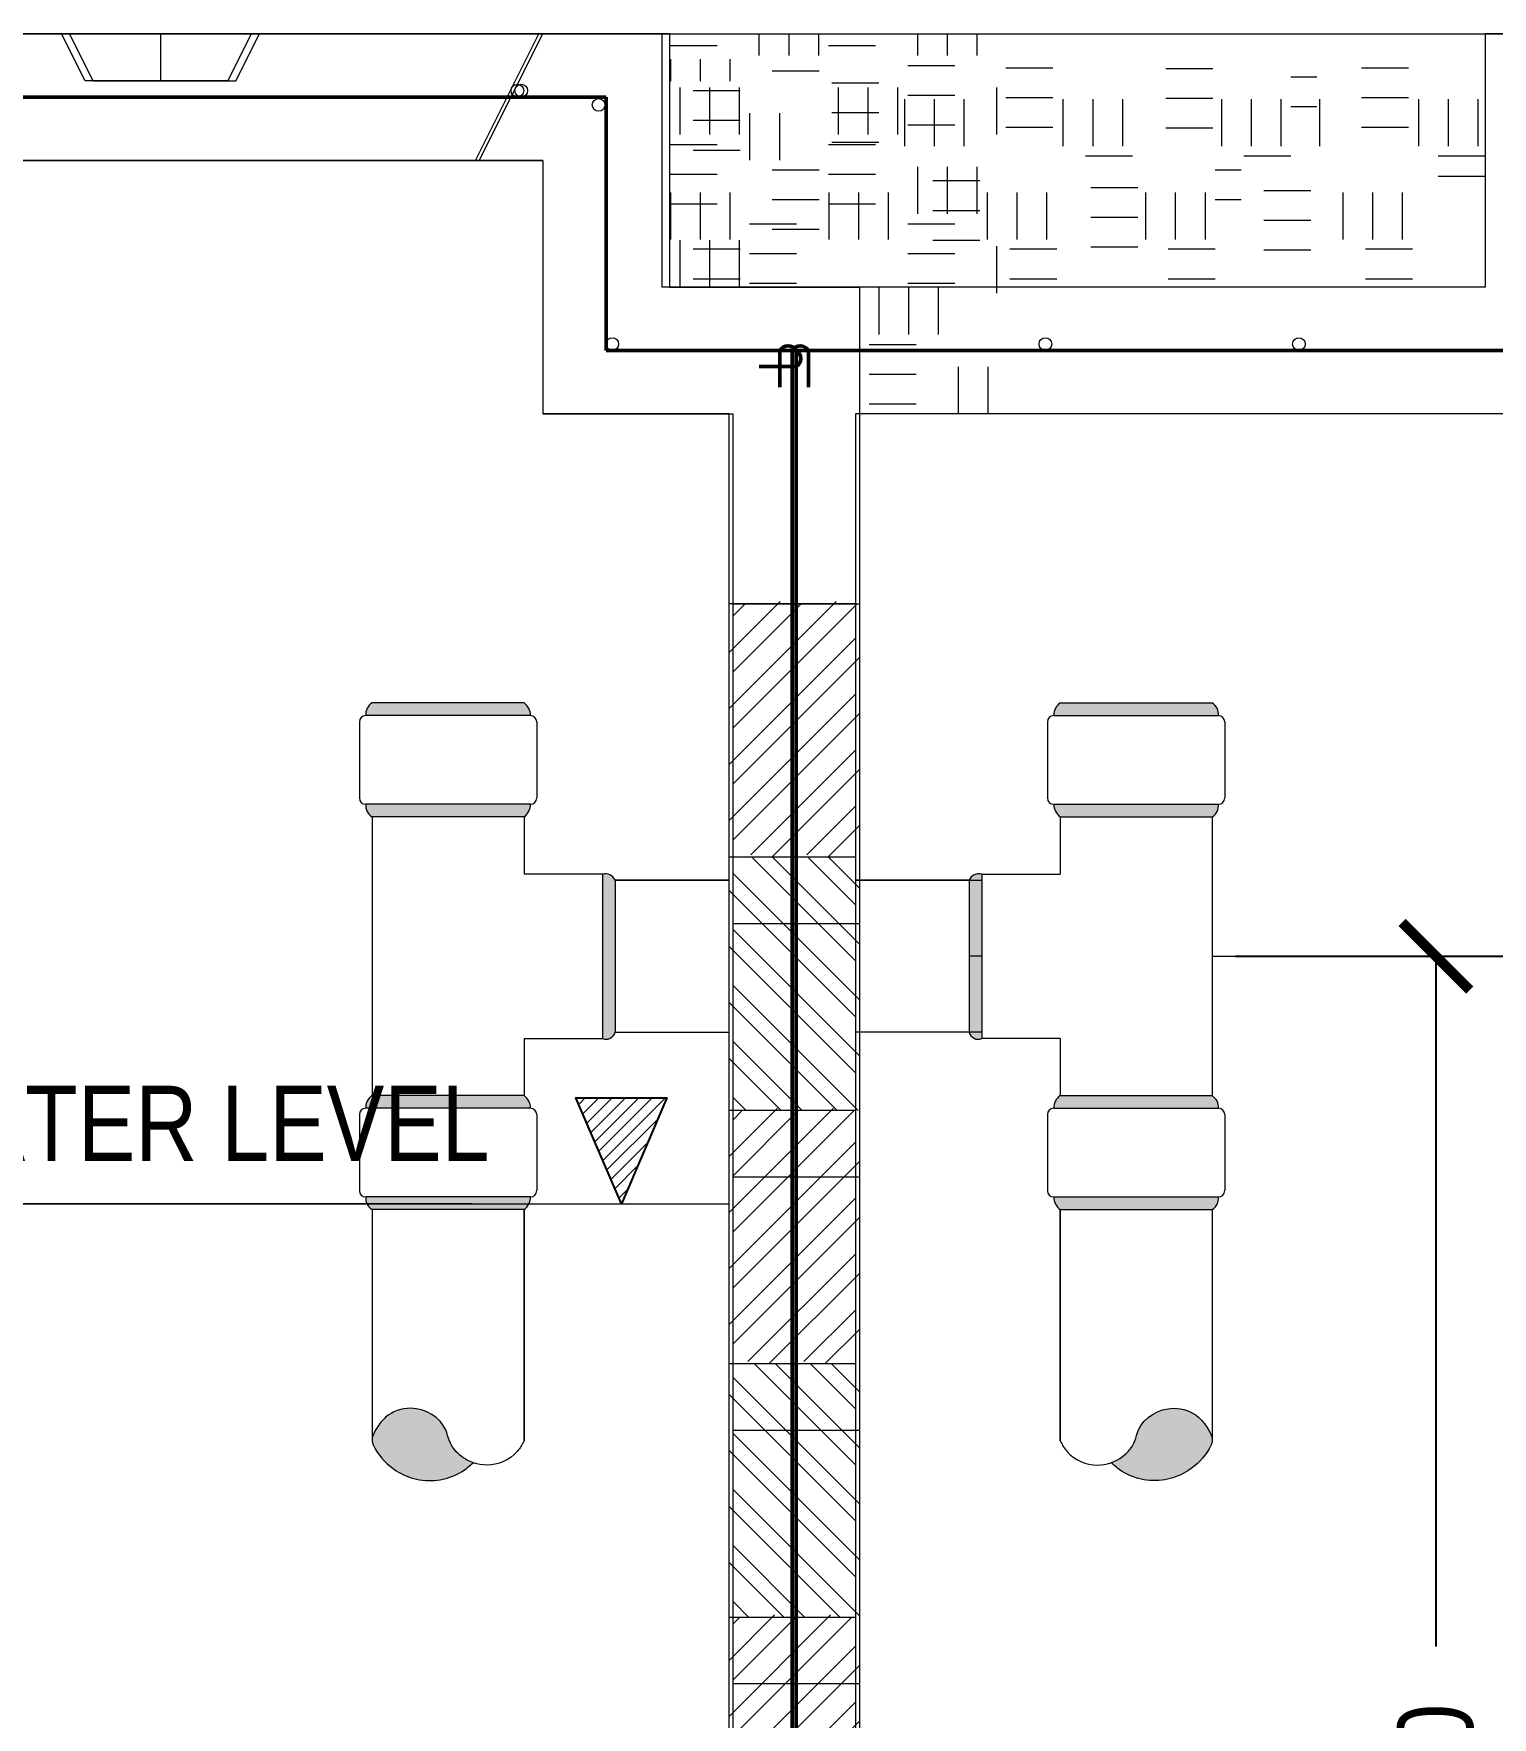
# Model space of a CAD drawing. Header units: inches. Extents: x 7263 to 14962, y 1317 to 2926.
# Drawn here: x 7361.018 to 7364.897, y 1409.476 to 1413.954 of the extents above; entities that cross this region are included whole.
import ezdxf

# ---------------------------------------------------------------- set-up
doc = ezdxf.new("R2010")
doc.units = ezdxf.units.IN
doc.header["$MEASUREMENT"] = 0
doc.linetypes.add('HIDDEN2', pattern=[0.1875, 0.125, -0.0625])
for name, color, linetype, lineweight in [('.13', 251, 'Continuous', 13), ('.20', 250, 'Continuous', 15), ('0.25', 250, 'Continuous', 25), ('label', 114, 'Continuous', 13), ('plumbing', 42, 'Continuous', 15), ('rebar', 33, 'Continuous', 18)]:
    doc.layers.add(name, color=color, linetype=linetype, lineweight=lineweight)
doc.layers.add('Layer6', color=6, linetype='Continuous')
doc.styles.get("Standard").update_dxf_attribs({"font": ''})
doc.styles.get('Standard').set_extended_font_data('Tw Cen MT Condensed')
doc.dimstyles.get("Standard").update_dxf_attribs({"dimtxt": 0.2, "dimasz": 0.18, "dimexe": 0.18, "dimexo": 0.0625, "dimgap": 0.09, "dimtad": 0, "dimzin": 0, "dimdsep": 46, "dimtxsty": 'Standard', "dimblk": 'ARCHTICK', "dimcen": 0.09, "dimclrd": 8, "dimclre": 8, "dimclrt": 2, "dimadec": 0, "dimazin": 0, "dimtfac": 1, "dimtofl": 0, "dimtmove": 0, "dimatfit": 3, "dimfxl": 1, "dimtolj": 1, "dimtzin": 0, "dimarcsym": 0})

# ---------------------------------------------------------------- blocks, each defined once
blk = doc.blocks.new('_ArchTick')
at = {"color": 0, "linetype": 'ByBlock', "const_width": 0.15}
blk.add_lwpolyline([(-0.5, -0.5), (0.5, 0.5)], dxfattribs=at)
blk = doc.blocks.new('*D381')
at = {"layer": 'Defpoints', "color": 0, "transparency": 16777216}
for p in [(7364.152220394017, 1411.500115457238), (7364.747159229061, 1407.077623544974), (7366.236401375403, 1407.077623544974)]:
    blk.add_point(p, dxfattribs=at)
at = {"layer": 'Layer6', "color": 8, "lineweight": -2, "transparency": 16777216}
for p, q in [((7364.214720394017, 1411.500115457238), (7364.927159229062, 1411.500115457238)), ((7364.747159229061, 1411.500115457238), (7364.747159229061, 1409.66458378682)), ((7364.747159229061, 1407.077623544974), (7364.747159229061, 1408.913155215392)), ((7366.173901375403, 1407.077623544974), (7364.567159229061, 1407.077623544974))]:
    blk.add_line(p, q, dxfattribs=at)
at = {"layer": 'Layer6', "color": 8, "lineweight": -2, "transparency": 16777216, "xscale": 0.18, "yscale": 0.18, "zscale": 0.18}
for p, rotation in [((7364.747159229061, 1411.500115457238), 90), ((7364.747159229061, 1407.077623544974), 270)]:
    blk.add_blockref('_ArchTick', p, dxfattribs=dict(at, rotation=rotation))
at = {"layer": 'Layer6', "color": 2, "transparency": 16777216, "insert": (7364.747159229059, 1409.288869501104), "char_height": 0.2, "attachment_point": 5, "rotation": 90}
blk.add_mtext('\\A1;1.60', dxfattribs=at)

msp = doc.modelspace()

# ---------------------------------------------------------------- hatches: boundary and pattern name
at = {"layer": '.13'}
h = msp.add_hatch(dxfattribs=at)
h.set_pattern_fill('ANSI31', color=0, scale=0.2013530797885323, style=0)
h.set_pattern_definition([(45, (7207.202259841742, 2457.440620125012), (-0.01779726601640839, 0.0177972660164084), [])])
h.paths.add_polyline_path([(7362.702098256457, 1411.12337165033), (7362.460474560711, 1411.12337165033), (7362.581286408585, 1410.841477338627)])
at = {"layer": 'label'}
h = msp.add_hatch(dxfattribs=at)
h.set_pattern_fill('ANSI31', color=96, scale=0.842412630895122, style=0)
h.set_pattern_definition([(45, (7387.310246605598, 1405.030567669789), (-0.07445946048289259, 0.07445946048289259), [])])
h.paths.add_polyline_path([(7363.203715904128, 1407.726288088611), (7363.203715904128, 1408.400218193278), (7363.035233377961, 1408.400218193278), (7363.035233377961, 1407.726288088611)])
h.paths.add_polyline_path([(7362.866750851795, 1408.400218193278), (7362.866750851795, 1407.966946919307, -0.04283075805900297), (7362.885542784912, 1407.946651189136), (7362.993876841906, 1407.807448537879), (7362.926957412872, 1407.814767258256), (7362.930125106686, 1407.822627725482), (7362.987590854577, 1407.815525647888), (7362.885542784912, 1407.946651189136, 0.04283075805900297), (7362.866750851795, 1407.966946919307), (7362.866750851795, 1407.726288088611), (7363.035233377961, 1407.726288088611), (7363.035233377961, 1408.400218193278)])
h.paths.add_polyline_path([(7363.035233377961, 1409.748078402767), (7363.035233377961, 1409.074148298022), (7363.203715904128, 1409.074148298022), (7363.203715904128, 1409.748078402767)])
h.paths.add_polyline_path([(7363.035233377961, 1409.074148298022), (7363.035233377961, 1409.748078402767), (7362.866750851795, 1409.748078402767), (7362.866750851795, 1409.074148298022)])
h.paths.add_polyline_path([(7363.035233377961, 1411.095938612178), (7363.035233377961, 1410.422008507433), (7363.203715904128, 1410.422008507433), (7363.203715904128, 1411.095938612178)])
h.paths.add_polyline_path([(7363.035233377961, 1410.422008507433), (7363.035233377961, 1411.095938612178), (7362.866750851795, 1411.095938612178), (7362.866750851795, 1410.422008507433)])
h.paths.add_polyline_path([(7363.203715904128, 1411.769868716844), (7363.203715904128, 1412.443798821589), (7363.035233377961, 1412.443798821589), (7363.035233377961, 1411.769868716844)])
h.paths.add_polyline_path([(7362.866750851795, 1412.443798821589), (7362.866750851795, 1411.769868716844), (7363.035233377961, 1411.769868716844), (7363.035233377961, 1412.443798821589)])
h = msp.add_hatch(dxfattribs=at)
h.set_pattern_fill('ANSI31', color=96, scale=0.842412630895122, style=0)
h.set_pattern_definition([(45, (7383.940596081993, 1405.024237567495), (-0.07445946048289259, 0.07445946048289259), [])])
h.paths.add_polyline_path([(7362.877378418011, 1407.719957986317), (7362.877378418011, 1408.393888091062), (7363.045860944178, 1408.393888091062), (7363.045860944178, 1407.719957986317)])
h.paths.add_polyline_path([(7363.214343470383, 1408.393888091062), (7363.214343470383, 1407.960616817091, 0.04283075805900297), (7363.195551537227, 1407.940321086842), (7363.087217480272, 1407.801118435585), (7363.154136909306, 1407.808437156117), (7363.150969215453, 1407.816297623188), (7363.0935034676, 1407.809195545671), (7363.195551537227, 1407.940321086842, -0.04283075805900297), (7363.214343470383, 1407.960616817091), (7363.214343470383, 1407.719957986317), (7363.045860944178, 1407.719957986317), (7363.045860944178, 1408.393888091062)])
h.paths.add_polyline_path([(7363.045860944178, 1409.741748300473), (7363.045860944178, 1409.067818195806), (7362.877378418011, 1409.067818195806), (7362.877378418011, 1409.741748300473)])
h.paths.add_polyline_path([(7363.045860944178, 1409.067818195806), (7363.045860944178, 1409.741748300473), (7363.214343470383, 1409.741748300473), (7363.214343470383, 1409.067818195806)])
h.paths.add_polyline_path([(7363.045860944178, 1411.089608509884), (7363.045860944178, 1410.415678405139), (7362.877378418011, 1410.415678405139), (7362.877378418011, 1411.089608509884)])
h.paths.add_polyline_path([(7363.045860944178, 1410.415678405139), (7363.045860944178, 1411.089608509884), (7363.214343470383, 1411.089608509884), (7363.214343470383, 1410.415678405139)])
h.paths.add_polyline_path([(7362.877378418011, 1411.763538614628), (7362.877378418011, 1412.437468719372), (7363.045860944178, 1412.437468719372), (7363.045860944178, 1411.763538614628)])
h.paths.add_polyline_path([(7363.214343470383, 1412.437468719372), (7363.214343470383, 1411.763538614628), (7363.045860944178, 1411.763538614628), (7363.045860944178, 1412.437468719372)])
h = msp.add_hatch(dxfattribs=at)
h.set_pattern_fill('ANSI31', color=96, scale=0.842412630895122, angle=90, style=0)
h.set_pattern_definition([(135, (7387.310246605598, 1405.698167672162), (-0.0744594604828926, -0.07445946048289258), [])])
h.paths.add_polyline_path([(7363.203715904128, 1411.763538614628), (7363.035233377961, 1411.763538614628), (7363.035233377961, 1411.089608509884), (7363.203715904128, 1411.089608509884)])
h.paths.add_polyline_path([(7363.035233377961, 1411.763538614628), (7362.866750851795, 1411.763538614628), (7362.866750851795, 1411.089608509884), (7363.035233377961, 1411.089608509884)])
h.paths.add_polyline_path([(7363.203715904128, 1410.415678405139), (7363.035233377961, 1410.415678405139), (7363.035233377961, 1409.741748300473), (7363.203715904128, 1409.741748300473)])
h.paths.add_polyline_path([(7363.035233377961, 1410.415678405139), (7362.866750851795, 1410.415678405139), (7362.866750851795, 1409.741748300473), (7363.035233377961, 1409.741748300473)])
h.paths.add_polyline_path([(7363.035233377961, 1408.393888091062), (7363.035233377961, 1409.067818195806), (7362.866750851795, 1409.067818195806), (7362.866750851795, 1408.393888091062)])
h.paths.add_polyline_path([(7363.035233377961, 1409.067818195806), (7363.035233377961, 1408.393888091062), (7363.203715904128, 1408.393888091062), (7363.203715904128, 1409.067818195806)])
h.paths.add_polyline_path([(7363.203715904128, 1407.046027881573), (7363.203715904128, 1407.719957986317), (7363.035233377961, 1407.719957986317), (7363.035233377961, 1407.046027881573)])
h.paths.add_polyline_path([(7363.035233377961, 1407.046027881573), (7363.035233377961, 1407.719957986317), (7362.866750851795, 1407.719957986317), (7362.866750851795, 1407.046027881573)])
h = msp.add_hatch(dxfattribs=at)
h.set_pattern_fill('ANSI31', color=96, scale=0.842412630895122, angle=90, style=0)
h.set_pattern_definition([(135, (7383.940596081993, 1405.698167672162), (-0.0744594604828926, -0.07445946048289258), [])])
h.paths.add_polyline_path([(7362.877378418011, 1411.763538614628), (7363.045860944178, 1411.763538614628), (7363.045860944178, 1411.089608509884), (7362.877378418011, 1411.089608509884)])
h.paths.add_polyline_path([(7363.045860944178, 1411.763538614628), (7363.214343470383, 1411.763538614628), (7363.214343470383, 1411.089608509884), (7363.045860944178, 1411.089608509884)])
h.paths.add_polyline_path([(7362.877378418011, 1410.415678405139), (7363.045860944178, 1410.415678405139), (7363.045860944178, 1409.741748300473), (7362.877378418011, 1409.741748300473)])
h.paths.add_polyline_path([(7363.045860944178, 1410.415678405139), (7363.214343470383, 1410.415678405139), (7363.214343470383, 1409.741748300473), (7363.045860944178, 1409.741748300473)])
h.paths.add_polyline_path([(7363.045860944178, 1408.393888091062), (7363.045860944178, 1409.067818195806), (7363.214343470383, 1409.067818195806), (7363.214343470383, 1408.393888091062)])
h.paths.add_polyline_path([(7363.045860944178, 1409.067818195806), (7363.045860944178, 1408.393888091062), (7362.877378418011, 1408.393888091062), (7362.877378418011, 1409.067818195806)])
h.paths.add_polyline_path([(7362.877378418011, 1407.046027881573), (7362.877378418011, 1407.719957986317), (7363.045860944178, 1407.719957986317), (7363.045860944178, 1407.046027881573)])
h.paths.add_polyline_path([(7363.045860944178, 1407.046027881573), (7363.045860944178, 1407.719957986317), (7363.214343470383, 1407.719957986317), (7363.214343470383, 1407.046027881573)])
at = {"layer": 'plumbing'}
h = msp.add_hatch(color=33, dxfattribs=at)
h.set_gradient(color1=(201, 147, 54), one_color=1, tint=1, name='INVSPHERICAL')
edge = h.paths.add_edge_path()
edge.add_line((7362.339452677345, 1412.140349056741), (7361.901398109288, 1412.140349056741))
edge.add_arc((7361.93839925894, 1412.142908797691), 0.03708958547131003, 122.9124786473073, 183.9574189985479, ccw=False)
edge.add_line((7361.918246361909, 1412.174045561982), (7362.322604424725, 1412.174045561982))
edge.add_arc((7362.299498935363, 1412.141432501545), 0.03996842944925906, -1.553336436624022, 54.68343878873998, ccw=False)
h = msp.add_hatch(color=33, dxfattribs=at)
h.set_gradient(color1=(201, 147, 54), one_color=1, tint=1, name='INVSPHERICAL')
edge = h.paths.add_edge_path()
edge.add_line((7363.731014078578, 1412.140349056741), (7364.169068646673, 1412.140349056741))
edge.add_arc((7364.132067497021, 1412.142908797691), 0.03708958547131003, 356.0425810014514, 417.0875213526926)
edge.add_line((7364.152220394013, 1412.174045561982), (7363.747862331236, 1412.174045561982))
edge.add_arc((7363.770967820598, 1412.141432501545), 0.03996842944925906, 125.31656121126, 181.553336436624)
h = msp.add_hatch(color=33, dxfattribs=at)
h.set_gradient(color1=(201, 147, 54), one_color=1, tint=1, name='INVSPHERICAL')
edge = h.paths.add_edge_path()
edge.add_line((7362.322604424725, 1411.87077701489), (7361.918246361909, 1411.87077701489))
edge.add_arc((7361.937661125497, 1411.90154471242), 0.03638109757184921, 175.3824893820561, 237.7476129727084, ccw=False)
edge.add_line((7361.901398109288, 1411.904473520053), (7362.339452677345, 1411.904473520053))
edge.add_arc((7362.296530202979, 1411.904874441538), 0.04292434676044028, 307.4050587120973, 359.4648389364043, ccw=False)
h = msp.add_hatch(color=33, dxfattribs=at)
h.set_gradient(color1=(201, 147, 54), one_color=1, tint=1, name='INVSPHERICAL')
edge = h.paths.add_edge_path()
edge.add_line((7363.747862331236, 1411.87077701489), (7364.152220394013, 1411.87077701489))
edge.add_arc((7364.132805630426, 1411.90154471242), 0.03638109757184921, 302.2523870272913, 364.6175106179439)
edge.add_line((7364.169068646673, 1411.904473520053), (7363.731014078578, 1411.904473520053))
edge.add_arc((7363.773936552982, 1411.904874441538), 0.04292434676044028, 180.5351610635949, 232.5949412879025)
h = msp.add_hatch(color=33, dxfattribs=at)
h.set_gradient(color1=(201, 147, 54), one_color=1, tint=1, name='INVSPHERICAL')
edge = h.paths.add_edge_path()
edge.add_line((7362.530752165376, 1411.71858303778), (7362.530752165376, 1411.281107839754))
edge.add_arc((7362.540324259372, 1411.304091456438), 0.02489722108702857, 247.3895092747445, 345.6870766448927)
edge.add_line((7362.56444867054, 1411.297936425869), (7362.56444867054, 1411.702294488684))
edge.add_arc((7362.538419984143, 1411.69144698358), 0.02819859725244245, 22.62402708199466, 105.7786687192491)
h = msp.add_hatch(color=33, dxfattribs=at)
h.set_gradient(color1=(201, 147, 54), one_color=1, tint=1, name='INVSPHERICAL')
edge = h.paths.add_edge_path()
edge.add_line((7363.539714590624, 1411.71858303778), (7363.539714590624, 1411.281107839754))
edge.add_arc((7363.530142496589, 1411.304091456438), 0.02489722108702857, 194.3129233551199, 292.6104907252544, ccw=False)
edge.add_line((7363.506018085344, 1411.297936425869), (7363.506018085344, 1411.702294488684))
edge.add_arc((7363.532046771819, 1411.69144698358), 0.02819859725244245, 74.22133128075097, 157.3759729180053, ccw=False)
h = msp.add_hatch(color=33, dxfattribs=at)
h.set_gradient(color1=(201, 147, 54), one_color=1, tint=1, name='INVSPHERICAL')
edge = h.paths.add_edge_path()
edge.add_line((7362.322604424725, 1411.129453899663), (7361.918246361909, 1411.129453899663))
edge.add_arc((7361.93839925894, 1411.098317135372), 0.03708958547131003, 122.9124786473073, 183.9574189985478)
edge.add_line((7361.901398109288, 1411.0957573945), (7362.339452677345, 1411.0957573945))
edge.add_arc((7362.299498935363, 1411.096840839226), 0.03996842944925906, 358.446663563376, 414.68343878874)
h = msp.add_hatch(color=33, dxfattribs=at)
h.set_gradient(color1=(201, 147, 54), one_color=1, tint=1, name='INVSPHERICAL')
edge = h.paths.add_edge_path()
edge.add_line((7363.747862331236, 1411.129453899663), (7364.152220394013, 1411.129453899663))
edge.add_arc((7364.132067497021, 1411.098317135372), 0.03708958547131003, -3.9574189985486896, 57.087521352692704, ccw=False)
edge.add_line((7364.169068646673, 1411.0957573945), (7363.731014078578, 1411.0957573945))
edge.add_arc((7363.770967820598, 1411.096840839226), 0.03996842944925906, 125.31656121126, 181.553336436624, ccw=False)
h = msp.add_hatch(color=33, dxfattribs=at)
h.set_gradient(color1=(201, 147, 54), one_color=1, tint=1, name='INVSPHERICAL')
edge = h.paths.add_edge_path()
edge.add_line((7362.322604424725, 1410.826185352571), (7361.918246361909, 1410.826185352571))
edge.add_arc((7361.937661125497, 1410.856953050102), 0.03638109757184921, 175.3824893820561, 237.7476129727084, ccw=False)
edge.add_line((7361.901398109288, 1410.859881857735), (7362.339452677345, 1410.859881857735))
edge.add_arc((7362.296530202979, 1410.86028277922), 0.04292434676044028, 307.4050587120973, 359.4648389364043, ccw=False)
h = msp.add_hatch(color=33, dxfattribs=at)
h.set_gradient(color1=(201, 147, 54), one_color=1, tint=1, name='INVSPHERICAL')
edge = h.paths.add_edge_path()
edge.add_line((7363.747862331236, 1410.826185352571), (7364.152220394013, 1410.826185352571))
edge.add_arc((7364.132805630426, 1410.856953050102), 0.03638109757184921, 302.2523870272913, 364.6175106179439)
edge.add_line((7364.169068646673, 1410.859881857735), (7363.731014078578, 1410.859881857735))
edge.add_arc((7363.773936552982, 1410.86028277922), 0.04292434676044028, 180.5351610635949, 232.5949412879025)
h = msp.add_hatch(color=33, dxfattribs=at)
h.set_gradient(color1=(201, 147, 54), one_color=1, tint=1, name='INVSPHERICAL')
h.paths.add_polyline_path([(7362.187106849176, 1410.153034997807), (7362.17977085979, 1410.146716966696), (7362.172466537661, 1410.140653597904), (7362.164953382935, 1410.134865152664), (7362.157126990513, 1410.129489082392), (7362.148914250717, 1410.124634807943), (7362.140341552845, 1410.120322628582), (7362.131455016301, 1410.116555171645), (7362.122300760255, 1410.113335064781), (7362.112924904036, 1410.110664935098), (7362.103373566853, 1410.108547410243), (7362.093692867995, 1410.106985117789), (7362.083928926671, 1410.10598068484), (7362.074127862208, 1410.105536739045), (7362.064335793778, 1410.105655907822), (7362.054598840747, 1410.106340818509), (7362.044963122324, 1410.107594098599), (7362.035474744371, 1410.109418363868), (7362.026171946837, 1410.111809332791), (7362.017071857017, 1410.114744211949), (7362.008188096901, 1410.118197134399), (7361.999534288399, 1410.122142232813), (7361.991124053618, 1410.126553640249), (7361.982971014433, 1410.131405489688), (7361.975089854577, 1410.136675253912), (7361.967500262173, 1410.142356149401), (7361.960223398848, 1410.148446027359), (7361.953280426229, 1410.154942739458), (7361.946692506062, 1410.16184413776), (7361.940480800013, 1410.169148073779), (7361.934666469788, 1410.176852399342), (7361.929270677052, 1410.184954966433), (7361.924324772686, 1410.193452353836), (7361.920296735225, 1410.202286591845), (7361.918109390901, 1410.211929618084), (7361.918246361909, 1410.215600044015), (7361.919758086537, 1410.223480708989), (7361.922803686754, 1410.231274842687), (7361.926879041069, 1410.238893332362), (7361.931480223679, 1410.246247082419), (7361.936246099472, 1410.253259671633), (7361.941210319344, 1410.259889720798), (7361.946474191283, 1410.266101855954), (7361.952139023437, 1410.271860703142), (7361.9582992464, 1410.277131085764), (7361.964961575555, 1410.28188034358), (7361.97207221569, 1410.286077552179), (7361.97957617147, 1410.289691821841), (7361.987418447521, 1410.292692262616), (7361.995544048354, 1410.295047984628), (7362.003897978708, 1410.296728098081), (7362.012425243172, 1410.297701712867), (7362.021070846335, 1410.297937939501), (7362.029776944175, 1410.297416619815), (7362.038474635083, 1410.296159254091), (7362.047092334966, 1410.294197448), (7362.055558459928, 1410.291562807683), (7362.06380142572, 1410.288286938889), (7362.071749648445, 1410.284401447759), (7362.079331543934, 1410.279937940043), (7362.086475528095, 1410.274928021802), (7362.093110016991, 1410.269403298943), (7362.099163426491, 1410.263395377449), (7362.104564172543, 1410.256935863149), (7362.109240671093, 1410.250056362104), (7362.113121338089, 1410.242788480221), (7362.116161974707, 1410.235171279729), (7362.118621941207, 1410.227326474322), (7362.120949638986, 1410.21942724871), (7362.123596327978, 1410.211647566034), (7362.126937276041, 1410.20414035629), (7362.131002886432, 1410.196963098069), (7362.135725783084, 1410.190146206582), (7362.141038583492, 1410.183720095563), (7362.146873904991, 1410.177715178205), (7362.153164365229, 1410.172161868089), (7362.159843396257, 1410.167090384769), (7362.166860600058, 1410.162527097558), (7362.174180439535, 1410.158494837441), (7362.181767929711, 1410.155016303697)])
h = msp.add_hatch(color=33, dxfattribs=at)
h.set_gradient(color1=(201, 147, 54), one_color=1, tint=1, name='INVSPHERICAL')
h.paths.add_polyline_path([(7363.883359906746, 1410.153034997807), (7363.890695896211, 1410.146716966696), (7363.898000218262, 1410.140653597904), (7363.905513373026, 1410.134865152664), (7363.91333976541, 1410.129489082392), (7363.921552505283, 1410.124634807943), (7363.930125203078, 1410.120322628582), (7363.939011739662, 1410.116555171645), (7363.948165995667, 1410.113335064781), (7363.957541851887, 1410.110664935098), (7363.96709318907, 1410.108547410243), (7363.976773887928, 1410.106985117789), (7363.986537829252, 1410.10598068484), (7363.996338893715, 1410.105536739045), (7364.006130962145, 1410.105655907822), (7364.015867915137, 1410.106340818509), (7364.025503633638, 1410.107594098599), (7364.034992011552, 1410.109418363868), (7364.044294809124, 1410.111809332791), (7364.053394898944, 1410.114744211949), (7364.062278659099, 1410.118197134399), (7364.070932467524, 1410.122142232813), (7364.079342702304, 1410.126553640249), (7364.08749574149, 1410.131405489688), (7364.095376901384, 1410.136675253912), (7364.10296649375, 1410.142356149401), (7364.110243357075, 1410.148446027359), (7364.117186329655, 1410.154942739458), (7364.123774249861, 1410.16184413776), (7364.129985955909, 1410.169148073779), (7364.135800286174, 1410.176852399342), (7364.141196078909, 1410.184954966433), (7364.146141983236, 1410.193452353836), (7364.150170020698, 1410.202286591845), (7364.15235736506, 1410.211929618084), (7364.152220394013, 1410.215600044015), (7364.150708669464, 1410.223480708989), (7364.147663069207, 1410.231274842687), (7364.143587714892, 1410.238893332362), (7364.138986532283, 1410.246247082419), (7364.134220656451, 1410.253259671633), (7364.129256436618, 1410.259889720798), (7364.123992564678, 1410.266101855954), (7364.118327732525, 1410.271860703142), (7364.112167509561, 1410.277131085764), (7364.105505180407, 1410.28188034358), (7364.098394540233, 1410.286077552179), (7364.090890584453, 1410.289691821841), (7364.083048308479, 1410.292692262616), (7364.074922707608, 1410.295047984628), (7364.066568777214, 1410.296728098081), (7364.05804151275, 1410.297701712867), (7364.049395909627, 1410.297937939501), (7364.040689811787, 1410.297416619815), (7364.031992120879, 1410.296159254091), (7364.023374420956, 1410.294197448), (7364.014908296034, 1410.291562807683), (7364.006665330203, 1410.288286938889), (7363.998717107516, 1410.284401447759), (7363.991135212066, 1410.279937940043), (7363.983991227828, 1410.274928021802), (7363.977356738971, 1410.269403298943), (7363.971303329432, 1410.263395377449), (7363.96590258338, 1410.256935863149), (7363.96122608483, 1410.250056362104), (7363.957345417873, 1410.242788480221), (7363.954304781255, 1410.235171279729), (7363.951844814716, 1410.227326474322), (7363.949517116937, 1410.21942724871), (7363.946870427983, 1410.211647566034), (7363.94352947992, 1410.20414035629), (7363.939463869452, 1410.196963098069), (7363.934740972838, 1410.190146206582), (7363.929428172509, 1410.183720095563), (7363.923592850932, 1410.177715178205), (7363.917302390732, 1410.172161868089), (7363.910623359743, 1410.167090384769), (7363.903606155904, 1410.162527097558), (7363.896286316427, 1410.158494837441), (7363.888698826211, 1410.155016303697)])

# ---------------------------------------------------------------- linework, layer by layer
at = {"layer": '.20', "color": 0}
msp.add_line((7362.460474560711, 1411.12337165033), (7362.702098256457, 1411.12337165033), dxfattribs=at)
at = {"layer": '0.25', "color": 0}
msp.add_lwpolyline([(7362.581286408585, 1410.841477338627), (7362.460474560711, 1411.12337165033), (7362.702098256457, 1411.12337165033), (7362.581286408585, 1410.841477338627)], dxfattribs=at)
at = {"layer": 'label', "color": 40}
for p, q in [((7361.155229094805, 1413.82809435306), (7361.092370543763, 1413.953811455066)), ((7361.176484227313, 1413.82809435306), (7361.113625676271, 1413.953811455066)), ((7361.355721899286, 1413.953811455066), (7361.355721899286, 1413.82809435306)), ((7361.355721899286, 1413.953811455066), (7361.355721899286, 1413.82809435306)), ((7361.534959571259, 1413.82809435306), (7361.597818122301, 1413.953811455066)), ((7361.556214703768, 1413.82809435306), (7361.61907325481, 1413.953811455066)), ((7362.192820747012, 1413.616846402733), (7362.361303273217, 1413.953811455066)), ((7362.203448313305, 1413.616846402733), (7362.371930839472, 1413.953811455066)), ((7361.534959571259, 1413.82809435306), (7361.155229094805, 1413.82809435306)), ((7361.176484227313, 1413.82809435306), (7361.556214703768, 1413.82809435306))]:
    msp.add_line(p, q, dxfattribs=at)
at = {"layer": 'label', "color": 44, "linetype": 'HIDDEN2'}
for p, q in [((7362.948051667944, 1413.895857362401), (7362.948051667944, 1413.953811455066)), ((7363.027027852074, 1413.895857362401), (7363.027027852074, 1413.953811455066)), ((7363.106004036204, 1413.895857362401), (7363.106004036204, 1413.953811455066)), ((7363.369257983381, 1413.895857362401), (7363.369257983381, 1413.953811455066)), ((7363.44823416751, 1413.895857362401), (7363.44823416751, 1413.953811455066)), ((7363.527210351679, 1413.895857362401), (7363.527210351679, 1413.953811455066)), ((7362.711123115478, 1413.922182757111), (7362.921726273235, 1413.922182757111)), ((7362.737448510226, 1413.685254204644), (7362.737448510226, 1413.895857362401)), ((7362.816424694356, 1413.685254204644), (7362.816424694356, 1413.895857362401)), ((7362.895400878486, 1413.685254204644), (7362.895400878486, 1413.895857362401)), ((7363.132329430914, 1413.922182757111), (7363.342932588671, 1413.922182757111)), ((7363.158654825663, 1413.685254204644), (7363.158654825663, 1413.895857362401)), ((7363.237631009792, 1413.685254204644), (7363.237631009792, 1413.895857362401)), ((7363.31660719396, 1413.685254204644), (7363.31660719396, 1413.895857362401)), ((7363.579861141098, 1413.685254204644), (7363.579861141098, 1413.895857362401)), ((7362.712616062236, 1413.827793612857), (7362.712616062236, 1413.885747705523)), ((7362.791592246443, 1413.827793612857), (7362.791592246443, 1413.885747705523)), ((7362.870568430572, 1413.827793612857), (7362.870568430572, 1413.885747705523)), ((7363.107496983039, 1413.854119007567), (7362.896893825282, 1413.854119007567)), ((7363.335202615803, 1413.654218792774), (7363.335202615803, 1413.864821950531)), ((7363.342932588671, 1413.869531967691), (7363.553535746389, 1413.869531967691)), ((7363.414178799932, 1413.654218792774), (7363.414178799932, 1413.864821950531)), ((7363.493154984062, 1413.654218792774), (7363.493154984062, 1413.864821950531)), ((7363.728448391559, 1413.862149834725), (7363.517845233841, 1413.862149834725)), ((7363.7564089312, 1413.654218792774), (7363.7564089312, 1413.864821950531)), ((7363.835385115368, 1413.654218792774), (7363.835385115368, 1413.864821950531)), ((7363.914361299537, 1413.654218792774), (7363.914361299537, 1413.864821950531)), ((7364.154217856953, 1413.860132599031), (7363.943614699235, 1413.860132599031)), ((7364.177615246675, 1413.654218792774), (7364.177615246675, 1413.864821950531)), ((7364.256591430843, 1413.654218792774), (7364.256591430843, 1413.864821950531)), ((7364.335567614973, 1413.654218792774), (7364.335567614973, 1413.864821950531)), ((7364.438790049964, 1413.654218792774), (7364.438790049964, 1413.864821950531)), ((7364.6740834575, 1413.862149834725), (7364.463480299743, 1413.862149834725)), ((7364.702043997102, 1413.654218792774), (7364.702043997102, 1413.864821950531)), ((7364.781020181232, 1413.654218792774), (7364.781020181232, 1413.864821950531)), ((7364.8599963654, 1413.654218792774), (7364.8599963654, 1413.864821950531)), ((7362.923219219992, 1413.617190455101), (7362.923219219992, 1413.827793612857)), ((7363.00219540416, 1413.617190455101), (7363.00219540416, 1413.827793612857)), ((7363.26551691553, 1413.822124238994), (7363.054913757813, 1413.822124238994)), ((7364.430651661374, 1413.838496555821), (7364.361893009683, 1413.838496555821)), ((7362.896893825282, 1413.801468218147), (7362.688517891236, 1413.801468218147)), ((7363.342932588671, 1413.790555783562), (7363.553535746389, 1413.790555783562)), ((7363.728448391559, 1413.783173650517), (7363.517845233841, 1413.783173650517)), ((7364.154217856953, 1413.781156414901), (7363.943614699235, 1413.781156414901)), ((7364.6740834575, 1413.783173650517), (7364.463480299743, 1413.783173650517)), ((7362.896893825282, 1413.722492034018), (7362.688517891236, 1413.722492034018)), ((7363.26551691553, 1413.743148054864), (7363.054913757813, 1413.743148054864)), ((7364.430651661374, 1413.759520371691), (7364.361893009683, 1413.759520371691)), ((7363.342932588671, 1413.711579599354), (7363.553535746389, 1413.711579599354)), ((7363.369257983381, 1413.474651046965), (7363.369257983381, 1413.685254204644)), ((7363.44823416751, 1413.474651046965), (7363.44823416751, 1413.685254204644)), ((7363.728448391559, 1413.704197466388), (7363.517845233841, 1413.704197466388)), ((7363.527210351679, 1413.474651046965), (7363.527210351679, 1413.685254204644)), ((7364.154217856953, 1413.702180230771), (7363.943614699235, 1413.702180230771)), ((7364.6740834575, 1413.704197466388), (7364.463480299743, 1413.704197466388)), ((7362.896893825282, 1413.64351584981), (7362.688517891236, 1413.64351584981)), ((7362.711123115478, 1413.658928810012), (7362.921726273235, 1413.658928810012)), ((7363.26551691553, 1413.664171870734), (7363.054913757813, 1413.664171870734)), ((7363.132329430914, 1413.658928810012), (7363.342932588671, 1413.658928810012)), ((7363.940686694246, 1413.627893398064), (7363.730083536489, 1413.627893398064)), ((7364.361893009683, 1413.627893398064), (7364.151289851965, 1413.627893398064)), ((7364.877913599696, 1413.627893398064), (7364.675718602391, 1413.627893398064)), ((7362.712616062236, 1413.406587297421), (7362.712616062236, 1413.617190455101)), ((7362.791592246443, 1413.406587297421), (7362.791592246443, 1413.617190455101)), ((7362.870568430572, 1413.406587297421), (7362.870568430572, 1413.617190455101)), ((7363.107496983039, 1413.590865060468), (7362.896893825282, 1413.590865060468)), ((7363.13382237771, 1413.406587297421), (7363.13382237771, 1413.617190455101)), ((7363.212798561879, 1413.406587297421), (7363.212798561879, 1413.617190455101)), ((7363.291774746009, 1413.406587297421), (7363.291774746009, 1413.617190455101)), ((7363.555028693147, 1413.406587297421), (7363.555028693147, 1413.617190455101)), ((7363.634004877315, 1413.406587297421), (7363.634004877315, 1413.617190455101)), ((7363.712981061483, 1413.406587297421), (7363.712981061483, 1413.617190455101)), ((7363.976235008582, 1413.406587297421), (7363.976235008582, 1413.617190455101)), ((7364.055211192751, 1413.406587297421), (7364.055211192751, 1413.617190455101)), ((7364.13418737692, 1413.406587297421), (7364.13418737692, 1413.617190455101)), ((7364.22927142336, 1413.590865060468), (7364.160512771629, 1413.590865060468)), ((7364.500663759087, 1413.406587297421), (7364.500663759087, 1413.617190455101)), ((7364.579639943256, 1413.406587297421), (7364.579639943256, 1413.617190455101)), ((7364.658616127385, 1413.406587297421), (7364.658616127385, 1413.617190455101)), ((7362.711123115478, 1413.579952625805), (7362.921726273235, 1413.579952625805)), ((7363.132329430914, 1413.579952625805), (7363.342932588671, 1413.579952625805)), ((7363.534444847588, 1413.562029525574), (7363.323841689869, 1413.562029525574)), ((7363.954310937025, 1413.543862601678), (7363.743707779307, 1413.543862601678)), ((7364.877913599696, 1413.573574208824), (7364.68831823341, 1413.573574208824)), ((7362.711123115478, 1413.500976441597), (7362.921726273235, 1413.500976441597)), ((7363.107496983039, 1413.511888876261), (7362.896893825282, 1413.511888876261)), ((7363.132329430914, 1413.500976441597), (7363.342932588671, 1413.500976441597)), ((7364.22927142336, 1413.511888876261), (7364.160512771629, 1413.511888876261)), ((7364.414587611427, 1413.535588783381), (7364.203984453748, 1413.535588783381)), ((7362.737448510226, 1413.2798813504), (7362.737448510226, 1413.474651046965)), ((7362.816424694356, 1413.2798813504), (7362.816424694356, 1413.474651046965)), ((7362.895400878486, 1413.2798813504), (7362.895400878486, 1413.474651046965)), ((7362.921726273235, 1413.448325652255), (7363.132329430914, 1413.448325652255)), ((7363.534444847588, 1413.483053341444), (7363.323841689869, 1413.483053341444)), ((7363.342932588671, 1413.448325652255), (7363.553535746389, 1413.448325652255)), ((7363.579861141098, 1413.264047889208), (7363.579861141098, 1413.474651046965)), ((7363.954310937025, 1413.464886417549), (7363.743707779307, 1413.464886417549)), ((7364.414587611427, 1413.456612599251), (7364.203984453748, 1413.456612599251)), ((7363.107496983039, 1413.432912692131), (7362.896893825282, 1413.432912692131)), ((7363.534444847588, 1413.404077157315), (7363.323841689869, 1413.404077157315)), ((7362.896893825282, 1413.380261902711), (7362.688517891236, 1413.380261902711)), ((7362.921726273235, 1413.369349468048), (7363.132329430914, 1413.369349468048)), ((7363.266817654384, 1413.153487107342), (7363.266817654384, 1413.364090265022)), ((7363.342932588671, 1413.369349468048), (7363.553535746389, 1413.369349468048)), ((7363.345793838514, 1413.153487107342), (7363.345793838514, 1413.364090265022)), ((7363.424770022643, 1413.153487107342), (7363.424770022643, 1413.364090265022)), ((7363.739306456155, 1413.380261902711), (7363.528703298475, 1413.380261902711)), ((7363.954310937025, 1413.385910233419), (7363.743707779307, 1413.385910233419)), ((7364.160512771629, 1413.380261902711), (7363.949909613912, 1413.380261902711)), ((7364.414587611427, 1413.377636415122), (7364.203984453748, 1413.377636415122)), ((7364.684941522095, 1413.380261902711), (7364.474338364377, 1413.380261902711)), ((7362.896893825282, 1413.301285718504), (7362.688517891236, 1413.301285718504)), ((7362.921726273235, 1413.290373283918), (7363.132329430914, 1413.290373283918)), ((7363.342932588671, 1413.290373283918), (7363.553535746389, 1413.290373283918)), ((7363.739306456155, 1413.301285718504), (7363.528703298475, 1413.301285718504)), ((7364.160512771629, 1413.301285718504), (7363.949909613912, 1413.301285718504)), ((7364.684941522095, 1413.301285718504), (7364.474338364377, 1413.301285718504)), ((7363.477420812063, 1412.942883949586), (7363.477420812063, 1413.153487107342)), ((7363.556396996192, 1412.942883949586), (7363.556396996192, 1413.153487107342)), ((7363.240492259635, 1413.127161712633), (7363.451095417353, 1413.127161712633)), ((7363.240492259635, 1413.048185528503), (7363.451095417353, 1413.048185528503)), ((7363.240492259635, 1412.969209344373), (7363.451095417353, 1412.969209344373))]:
    msp.add_line(p, q, dxfattribs=at)
at = {"layer": 'plumbing'}
for p, q in [((7360.00254790669, 1413.953811455066), (7362.708895891806, 1413.953811455066)), ((7362.708895891883, 1413.953811455066), (7360.002547906767, 1413.953811455066)), ((7362.708895891883, 1413.953811455066), (7362.371930839472, 1413.953811455066)), ((7362.688517891236, 1413.953811455066), (7364.877913599696, 1413.953811455066)), ((7362.688517891236, 1413.953811455066), (7362.688517891236, 1413.2798813504)), ((7362.708895891806, 1413.953811455066), (7362.708895891806, 1413.2798813504)), ((7364.877913599696, 1413.953811455066), (7364.877913599696, 1413.2798813504)), ((7364.877913599696, 1413.953811455066), (7365.214878652067, 1413.953811455066)), ((7367.58426158485, 1413.953811455066), (7364.877913599696, 1413.953811455066)), ((7360.339512959101, 1413.616846402733), (7362.371930839472, 1413.616846402733)), ((7362.371930839472, 1413.616846402733), (7360.339512959101, 1413.616846402733)), ((7362.371930839472, 1413.616846402733), (7362.371930839472, 1412.942916297989)), ((7362.371930839472, 1413.616846402733), (7362.371930839472, 1412.942916297989)), ((7364.710308205392, 1413.2798813504), (7362.688517891236, 1413.2798813504)), ((7362.708895891806, 1413.2798813504), (7363.214343470383, 1413.2798813504)), ((7364.877913599696, 1413.2798813504), (7362.708895891883, 1413.2798813504)), ((7363.214343470383, 1413.2798813504), (7363.214343470383, 1407.046027881728)), ((7362.371930839472, 1412.942916297989), (7362.877378418011, 1412.942916297989)), ((7362.866750851795, 1412.942916297989), (7362.371930839472, 1412.942916297989)), ((7362.866750851795, 1412.942916297989), (7362.866750851795, 1407.046027881728)), ((7362.877378418011, 1412.942916297989), (7362.877378418011, 1407.046027881728)), ((7365.214878652067, 1412.942916297989), (7363.203715904128, 1412.942916297989)), ((7363.203715904128, 1412.942916297989), (7363.203715904128, 1407.046027881728)), ((7363.203715904128, 1412.437468719527), (7362.866750851795, 1412.437468719527)), ((7362.877378418011, 1412.437468719527), (7363.214343470383, 1412.437468719527)), ((7363.203715904128, 1411.763538614783), (7362.866750851795, 1411.763538614783)), ((7362.877378418011, 1411.587238952997), (7363.214343470383, 1411.587238952997)), ((7363.203715904128, 1411.089608510039), (7362.866750851795, 1411.089608510039)), ((7362.877378418011, 1410.91330884833), (7363.214343470383, 1410.91330884833)), ((7363.203715904128, 1410.415678405295), (7362.866750851795, 1410.415678405295)), ((7362.877378418011, 1410.239378743664), (7363.214343470383, 1410.239378743664)), ((7363.203715904128, 1409.741748300628), (7362.866750851795, 1409.741748300628)), ((7362.877378418011, 1409.565448638919), (7363.214343470383, 1409.565448638919))]:
    msp.add_line(p, q, dxfattribs=at)
at = {"layer": 'plumbing', "color": 31}
for p, q in [((7362.322604424725, 1412.174045561982), (7361.918246361909, 1412.174045561982)), ((7363.747862331236, 1412.174045561982), (7364.152220394013, 1412.174045561982)), ((7361.884549856668, 1412.12350080412), (7361.884549856668, 1411.921321772752)), ((7362.339452677345, 1412.140349056741), (7361.901398109288, 1412.140349056741)), ((7362.356300929966, 1412.12350080412), (7362.356300929966, 1411.921321772752)), ((7363.714165825995, 1412.12350080412), (7363.714165825995, 1411.921321772752)), ((7363.731014078578, 1412.140349056741), (7364.169068646673, 1412.140349056741)), ((7364.185916899293, 1412.12350080412), (7364.185916899293, 1411.921321772752)), ((7362.339452677345, 1411.904473520053), (7361.901398109288, 1411.904473520053)), ((7363.731014078578, 1411.904473520053), (7364.169068646673, 1411.904473520053)), ((7362.322604424725, 1411.87077701489), (7361.918246361909, 1411.87077701489)), ((7363.747862331236, 1411.87077701489), (7364.152220394013, 1411.87077701489)), ((7362.530752165376, 1411.71858303778), (7362.530752165376, 1411.281107839754)), ((7362.56444867054, 1411.702294488684), (7362.56444867054, 1411.297936425869)), ((7363.506018085344, 1411.702294488684), (7363.506018085344, 1411.297936425869)), ((7363.539714590624, 1411.71858303778), (7363.539714590624, 1411.281107839754)), ((7362.322604424725, 1411.129453899663), (7361.918246361909, 1411.129453899663)), ((7363.747862331236, 1411.129453899663), (7364.152220394013, 1411.129453899663)), ((7361.884549856668, 1411.078909141802), (7361.884549856668, 1410.876730110433)), ((7362.339452677345, 1411.0957573945), (7361.901398109288, 1411.0957573945)), ((7362.356300929966, 1411.078909141802), (7362.356300929966, 1410.876730110433)), ((7363.714165825995, 1411.078909141802), (7363.714165825995, 1410.876730110433)), ((7363.731014078578, 1411.0957573945), (7364.169068646673, 1411.0957573945)), ((7364.185916899293, 1411.078909141802), (7364.185916899293, 1410.876730110433)), ((7362.339452677345, 1410.859881857735), (7361.901398109288, 1410.859881857735)), ((7363.731014078578, 1410.859881857735), (7364.169068646673, 1410.859881857735)), ((7362.322604424725, 1410.826185352571), (7361.918246361909, 1410.826185352571)), ((7363.747862331236, 1410.826185352571), (7364.152220394013, 1410.826185352571))]:
    msp.add_line(p, q, dxfattribs=at)
at = {"layer": 'plumbing', "color": 4}
for p, q in [((7361.918246361909, 1411.87077701489), (7361.918246361909, 1411.129453899663)), ((7362.322604424725, 1411.87077701489), (7362.322604424725, 1411.71858303778)), ((7363.747862331236, 1411.87077701489), (7363.747862331236, 1411.71858303778)), ((7364.152220394013, 1411.87077701489), (7364.152220394013, 1411.129453899663)), ((7362.530752165376, 1411.71858303778), (7362.322604424725, 1411.71858303778)), ((7362.866750851795, 1411.702294488684), (7362.56444867054, 1411.702294488684)), ((7362.56444867054, 1411.702294488684), (7362.866750851795, 1411.702294488684)), ((7363.203715904128, 1411.702294488684), (7363.539714590624, 1411.702294488684)), ((7363.203715904128, 1411.702294488684), (7363.506018085344, 1411.702294488684)), ((7363.506018085344, 1411.702294488684), (7363.203715904128, 1411.702294488684)), ((7363.539714590624, 1411.71858303778), (7363.747862331236, 1411.71858303778)), ((7362.56444867054, 1411.297936425869), (7362.866750851795, 1411.297936425869)), ((7363.539714590624, 1411.297936425869), (7363.203715904128, 1411.297936425869)), ((7362.322604424725, 1411.281107839754), (7362.322604424725, 1411.129453899663)), ((7362.322604424725, 1411.281107839754), (7362.530752165376, 1411.281107839754)), ((7363.747862331236, 1411.281107839754), (7363.539714590624, 1411.281107839754)), ((7363.747862331236, 1411.281107839754), (7363.747862331236, 1411.129453899663)), ((7361.918246361909, 1410.826185352571), (7361.918246361909, 1410.211325774138)), ((7362.322604424725, 1410.211325774138), (7362.322604424725, 1410.826185352571)), ((7362.322604424725, 1410.826185352571), (7362.322604424725, 1410.211325774138)), ((7363.747862331236, 1410.211325774138), (7363.747862331236, 1410.826185352571)), ((7363.747862331236, 1410.826185352571), (7363.747862331236, 1410.211325774138)), ((7364.152220394013, 1410.826185352571), (7364.152220394013, 1410.211325774138))]:
    msp.add_line(p, q, dxfattribs=at)
at = {"layer": 'plumbing', "color": 44}
for p, q in [((7363.539714590624, 1411.500115457238), (7363.506018085344, 1411.500115457238)), ((7364.152220394013, 1411.500115457238), (7369.269086846594, 1411.500115457238)), ((7362.184258920662, 1410.841477338627), (7359.844692946778, 1410.841477338627)), ((7360.52718487791, 1410.841477338627), (7362.866750851795, 1410.841477338627))]:
    msp.add_line(p, q, dxfattribs=at)
at = {"layer": 'plumbing', "color": 31}
for centre, radius, start, end in [((7361.93839925894, 1412.142908797691), 0.03708958547131003, 122.9124786473073, 183.9574189985478), ((7362.299498935363, 1412.141432501545), 0.03996842944925906, 358.446663563376, 54.68343878874003), ((7363.770967820598, 1412.141432501545), 0.03996842944925906, 125.31656121126, 181.553336436624), ((7364.132067497021, 1412.142908797691), 0.03708958547131003, 356.0425810014514, 57.08752135269266), ((7361.901398109288, 1412.12350080412), 0.01684825261790244, 90, 180), ((7362.339452677345, 1412.12350080412), 0.01684825261790244, 0, 90), ((7363.731014078578, 1412.12350080412), 0.01684825261790244, 90, 180), ((7364.169068646673, 1412.12350080412), 0.01684825261790244, 0, 90), ((7361.901398109288, 1411.921321772752), 0.01684825261790244, 180, 270), ((7361.937661125497, 1411.90154471242), 0.03638109757184921, 175.3824893820561, 237.7476129727084), ((7362.296530202979, 1411.904874441538), 0.04292434676044028, 307.4050587120973, 359.4648389364043), ((7362.339452677345, 1411.921321772752), 0.01684825261790244, 270, 0), ((7363.731014078578, 1411.921321772752), 0.01684825261790244, 180, 270), ((7363.773936552982, 1411.904874441538), 0.04292434676044028, 180.5351610635949, 232.5949412879025), ((7364.132805630426, 1411.90154471242), 0.03638109757184921, 302.2523870272913, 4.617510617943941), ((7364.169068646673, 1411.921321772752), 0.01684825261790244, 270, 0), ((7362.538419984143, 1411.69144698358), 0.02819859725244245, 22.62402708199466, 105.7786687192491), ((7363.532046771819, 1411.69144698358), 0.02819859725244245, 74.22133128075095, 157.3759729180054), ((7362.540324259372, 1411.304091456438), 0.02489722108702857, 247.3895092747445, 345.6870766448927), ((7363.530142496589, 1411.304091456438), 0.02489722108702857, 194.3129233551199, 292.6104907252544), ((7361.93839925894, 1411.098317135372), 0.03708958547131003, 122.9124786473073, 183.9574189985478), ((7362.299498935363, 1411.096840839226), 0.03996842944925906, 358.446663563376, 54.68343878874003), ((7363.770967820598, 1411.096840839226), 0.03996842944925906, 125.31656121126, 181.553336436624), ((7364.132067497021, 1411.098317135372), 0.03708958547131003, 356.0425810014514, 57.08752135269266), ((7361.901398109288, 1411.078909141802), 0.01684825261790244, 90, 180), ((7362.339452677345, 1411.078909141802), 0.01684825261790244, 0, 90), ((7363.731014078578, 1411.078909141802), 0.01684825261790244, 90, 180), ((7364.169068646673, 1411.078909141802), 0.01684825261790244, 0, 90), ((7361.901398109288, 1410.876730110433), 0.01684825261790244, 180, 270), ((7361.937661125497, 1410.856953050102), 0.03638109757184921, 175.3824893820561, 237.7476129727084), ((7362.296530202979, 1410.86028277922), 0.04292434676044028, 307.4050587120973, 359.4648389364043), ((7362.339452677345, 1410.876730110433), 0.01684825261790244, 270, 0), ((7363.731014078578, 1410.876730110433), 0.01684825261790244, 180, 270), ((7363.773936552982, 1410.86028277922), 0.04292434676044028, 180.5351610635949, 232.5949412879025), ((7364.132805630426, 1410.856953050102), 0.03638109757184921, 302.2523870272913, 4.617510617943941), ((7364.169068646673, 1410.876730110433), 0.01684825261790244, 270, 0)]:
    msp.add_arc(centre, radius, start, end, dxfattribs=at)
for points in [[(7362.322604424725, 1410.211325774061), (7362.304151054799, 1410.182853724356), (7362.223162856862, 1410.146723935628), (7362.156243245832, 1410.169728445679), (7362.123721288961, 1410.211325774061), (7362.114183763058, 1410.240384982913), (7362.020983825416, 1410.297939331285), (7361.954286848134, 1410.273808053088), (7361.930894579095, 1410.24534720859), (7361.918246361871, 1410.211325774061), (7361.926163744004, 1410.190144523915), (7361.982533197673, 1410.13168278369), (7362.036745481209, 1410.10913864835), (7362.157742958843, 1410.129885158438), (7362.186970765448, 1410.152917797536)], [(7363.747862331275, 1410.211325774061), (7363.766315701124, 1410.182853724356), (7363.847303899177, 1410.146723935628), (7363.91422351009, 1410.169728445679), (7363.946745467039, 1410.211325774061), (7363.956282992864, 1410.240384982913), (7364.049482930507, 1410.297939331285), (7364.116179907827, 1410.273808053088), (7364.139572176905, 1410.24534720859), (7364.152220394013, 1410.211325774061), (7364.144303012035, 1410.190144523915), (7364.08793355825, 1410.13168278369), (7364.033721274713, 1410.10913864835), (7363.912723797196, 1410.129885158438), (7363.883495990475, 1410.152917797536)]]:
    msp.add_spline(points, degree=3, dxfattribs=at)
at = {"layer": 'rebar', "color": 11, "linetype": 'Continuous', "lineweight": 50}
for p, q in [((7360.171030432895, 1413.785328928861), (7362.540413365638, 1413.785328928861)), ((7362.540413365678, 1413.785328928861), (7360.171030432934, 1413.785328928861)), ((7362.540413365638, 1413.785328928861), (7362.540413365638, 1413.111398824194)), ((7362.540413365678, 1413.785328928861), (7362.540413365678, 1413.111398824194)), ((7362.540413365638, 1413.111398824194), (7363.045860944178, 1413.111398824194)), ((7365.046396125901, 1413.111398824194), (7362.540413365678, 1413.111398824194)), ((7363.002640250427, 1413.111398824194), (7363.002640250427, 1413.013281859006)), ((7363.035233377961, 1413.111398824194), (7363.035233377961, 1406.709062829395)), ((7363.045860944178, 1413.111398824194), (7363.045860944178, 1406.709062829395)), ((7363.07845407175, 1413.111398824194), (7363.07845407175, 1413.013281859006)), ((7363.045860944178, 1413.068178130483), (7362.947743978989, 1413.068178130483))]:
    msp.add_line(p, q, dxfattribs=at)
at = {"layer": 'rebar', "color": 7}
for centre in [(7362.304687408709, 1413.802357455419), (7362.314835456216, 1413.802357455419), (7362.520727604489, 1413.764479615584), (7362.520727604567, 1413.764479615584), (7362.556966607011, 1413.128427350675), (7362.556966607049, 1413.128427350675), (7363.708868471456, 1413.128427350675), (7364.382798576162, 1413.128427350675)]:
    msp.add_circle(centre, 0.01684825261790244, dxfattribs=at)
at = {"layer": 'rebar', "color": 11, "linetype": 'Continuous', "lineweight": 50}
for centre, start, end in [((7363.024250597283, 1413.098746357888), 30.34819955017923, 149.6518004489651), ((7363.056843724856, 1413.098746357888), 30.34819955103487, 149.6518004498208), ((7363.033208477832, 1413.089788477339), 300.3481995501922, 59.65180044980777)]:
    msp.add_arc(centre, 0.02504180499337186, start, end, dxfattribs=at)

# ---------------------------------------------------------------- texts
at = {"layer": 'Layer6', "color": 2, "insert": (7362.230640821538, 1411.055605221463), "char_height": 0.2, "attachment_point": 6}
msp.add_mtext('WATER LEVEL', dxfattribs=at)

# ---------------------------------------------------------------- dimensions: what is measured, and where the dimension line sits
at = {"layer": 'Layer6'}
dim = msp.add_linear_dim(base=(7364.747159229061, 1407.077623544974), p1=(7364.152220394013, 1411.500115457238), p2=(7366.2364013754, 1407.077623544973), angle=90, text='1.60', dimstyle='Standard', override={"dimpost": 'M'}, dxfattribs=at)
dim.commit()
dim.dimension.update_dxf_attribs({"geometry": '*D381', "text_midpoint": (7364.747159229059, 1409.288869501104)})

doc.saveas('drawing.dxf')
